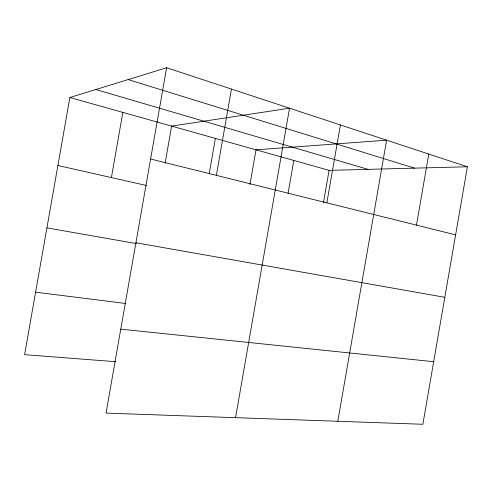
<?xml version="1.0" encoding="UTF-8"?>
<svg xmlns="http://www.w3.org/2000/svg" width="492" height="492" viewBox="0 0 492 492"><rect width="100%" height="100%" fill="white"/><g stroke="black" fill="none" stroke-linecap="round" stroke-linejoin="round"><path stroke-width="0.74" d="M467.4 166.776L422.849 424.27L106.044 413.108L166.616 67.73L467.4 166.776L329.093 170.367L69.87 97.502L24.6 354.664L115.577 361.688M249.942 184.543L256 149.826L386.62 140.177L337.807 421.275M235.557 417.671L289.53 108.203L171.622 126.106L165.146 163.061M288.072 193.368L293.81 160.453M323.453 202.759L329.093 170.367M326.854 202.839L340.409 124.956M416.466 225.127L428.778 154.058M111.407 177.581L122.852 112.397M209.186 173.817L215.379 138.406M216.357 175.361L231.443 89.077M69.87 97.502L166.616 67.73M120.768 329.154L433.673 361.706M35.596 292.18L125.78 303.496M135.921 242.759L444.817 297.309M46.918 227.864L136.29 243.589M57.902 165.503L146.475 185.502M150.607 159.008L455.623 234.862M95.835 89.513L368.065 169.359M128.105 79.581L414.559 168.147"/></g></svg>
